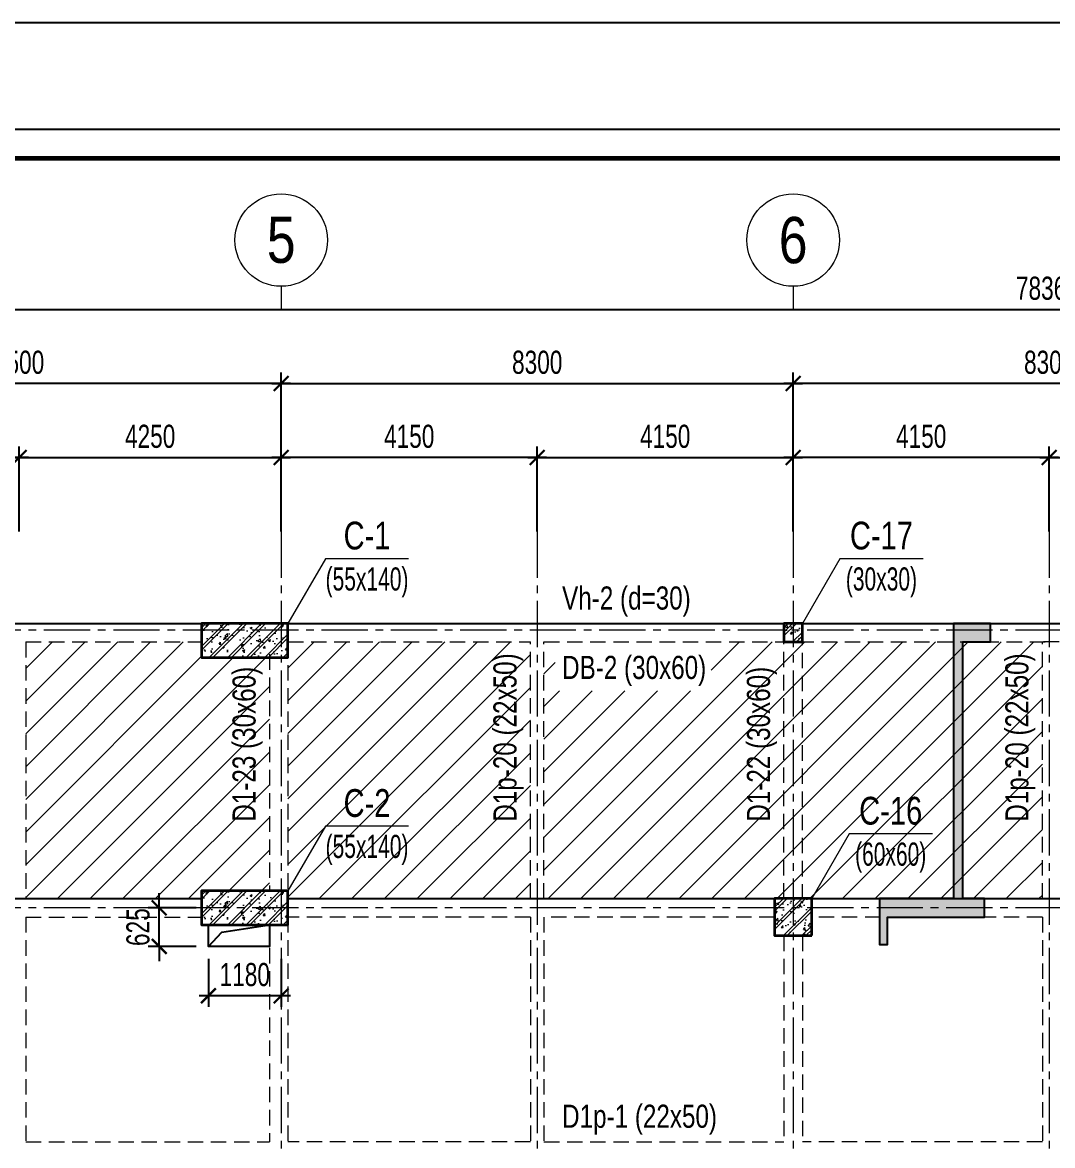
# Model space of a CAD drawing. Header units: millimetres. Extents: x 0 to 132533, y 0 to 93608.
# Drawn here: x 40992 to 57692, y 75404 to 93608 of the extents above; entities that cross this region are included whole.
import ezdxf
from ezdxf.enums import TextEntityAlignment as Align

# ---------------------------------------------------------------- set-up
doc = ezdxf.new("R2010")
doc.units = ezdxf.units.MM
doc.header["$LTSCALE"] = 1000
doc.header["$MEASUREMENT"] = 0
doc.linetypes.add('CENTER2', pattern=[1.125, 0.75, -0.125, 0.125, -0.125])
doc.linetypes.add('HIDDEN', pattern=[0.375, 0.25, -0.125])
doc.layers.add('CDC-KHUNGTEN', color=7, linetype='Continuous')
doc.layers.add('TECH_HOLE', color=3, linetype='Continuous')
for name, color, linetype, lineweight in [('CDC.01.AXIS', 160, 'CENTER2', 13), ('CDC.02.DIM', 1, 'Continuous', 18), ('CDC.03.BORDER', 3, 'Continuous', 25), ('CDC.07.TEXTCOL', 3, 'Continuous', 18), ('CDC.08.TEXTBEAM', 2, 'Continuous', 18), ('CDC.09.COLUMN', 4, 'Continuous', 35), ('CDC.10.HATCH', 163, 'Continuous', 9), ('CDC.13.BEAM', 8, 'HIDDEN', 18), ('TEXTCOL_SHAPE', 6, 'Continuous', 20)]:
    doc.layers.add(name, color=color, linetype=linetype, lineweight=lineweight)
doc.styles.add('KCS_BIGTEXT', font='arial.ttf', dxfattribs={"width": 0.75})
doc.styles.add('KCS_SMTEXT', font='arial.ttf', dxfattribs={"width": 0.7})
doc.dimstyles.new('KCS_DIM150', dxfattribs={"dimscale": 150, "dimtxt": 2.5, "dimasz": 1.6, "dimexe": 1.2, "dimexo": 0, "dimgap": 1, "dimtad": 1, "dimdec": 0, "dimzin": 0, "dimdsep": 46, "dimtxsty": 'KCS_SMTEXT', "dimblk": 'ARCHTICK', "dimcen": 0, "dimdle": 1, "dimclrd": 1, "dimclre": 1, "dimclrt": 2, "dimadec": 0, "dimazin": 0, "dimtfac": 1, "dimtdec": 0, "dimtix": 1, "dimtmove": 2, "dimatfit": 3, "dimfxl": 1, "dimtolj": 1, "dimtzin": 0, "dimarcsym": 0})

# ---------------------------------------------------------------- blocks, each defined once
blk = doc.blocks.new('_ArchTick')
at = {"color": 0, "linetype": 'ByBlock', "const_width": 0.15}
blk.add_lwpolyline([(-0.5, -0.5), (0.5, 0.5)], dxfattribs=at)
blk = doc.blocks.new('*D7')
at = {"layer": 'CDC.02.DIM', "color": 1, "lineweight": -2, "transparency": 16777216}
for p, q in [((40937, 85357), (40937, 86737)), ((45187, 85357), (45187, 86737)), ((40787, 86557), (45337, 86557))]:
    blk.add_line(p, q, dxfattribs=at)
at = {"layer": 'Defpoints', "color": 0, "transparency": 16777216}
for p in [(45187, 86557), (40937, 85357), (45187, 85357)]:
    blk.add_point(p, dxfattribs=at)
at = {"layer": 'CDC.02.DIM', "color": 1, "lineweight": -2, "transparency": 16777216, "xscale": 240, "yscale": 240, "zscale": 240, "rotation": 180}
blk.add_blockref('_ArchTick', (40937, 86557), dxfattribs=at)
at = {"layer": 'CDC.02.DIM', "color": 1, "lineweight": -2, "transparency": 16777216, "xscale": 240, "yscale": 240, "zscale": 240}
blk.add_blockref('_ArchTick', (45187, 86557), dxfattribs=at)
at = {"layer": 'CDC.02.DIM', "color": 2, "transparency": 16777216, "insert": (43062, 86898), "char_height": 375, "attachment_point": 5, "style": 'KCS_SMTEXT'}
blk.add_mtext('\\A1;4250', dxfattribs=at)
blk = doc.blocks.new('*D8')
at = {"layer": 'CDC.02.DIM', "color": 1, "lineweight": -2, "transparency": 16777216}
for p, q in [((36687, 85357), (36687, 86737)), ((40937, 85357), (40937, 86737)), ((41087, 86557), (36537, 86557))]:
    blk.add_line(p, q, dxfattribs=at)
at = {"layer": 'Defpoints', "color": 0, "transparency": 16777216}
for p in [(36687, 86557), (36687, 85357), (40937, 85357)]:
    blk.add_point(p, dxfattribs=at)
at = {"layer": 'CDC.02.DIM', "color": 1, "lineweight": -2, "transparency": 16777216, "xscale": 240, "yscale": 240, "zscale": 240, "rotation": 180}
blk.add_blockref('_ArchTick', (36687, 86557), dxfattribs=at)
at = {"layer": 'CDC.02.DIM', "color": 1, "lineweight": -2, "transparency": 16777216, "xscale": 240, "yscale": 240, "zscale": 240}
blk.add_blockref('_ArchTick', (40937, 86557), dxfattribs=at)
at = {"layer": 'CDC.02.DIM', "color": 2, "transparency": 16777216, "insert": (38812, 86898), "char_height": 375, "attachment_point": 5, "style": 'KCS_SMTEXT'}
blk.add_mtext('\\A1;4250', dxfattribs=at)
blk = doc.blocks.new('*D11')
at = {"layer": 'CDC.02.DIM', "color": 1, "lineweight": -2, "transparency": 16777216}
for p, q in [((36687, 85357), (36687, 87937)), ((45187, 85357), (45187, 87937)), ((45337, 87757), (36537, 87757))]:
    blk.add_line(p, q, dxfattribs=at)
at = {"layer": 'Defpoints', "color": 0, "transparency": 16777216}
for p in [(36687, 87757), (36687, 85357), (45187, 85357)]:
    blk.add_point(p, dxfattribs=at)
at = {"layer": 'CDC.02.DIM', "color": 1, "lineweight": -2, "transparency": 16777216, "xscale": 240, "yscale": 240, "zscale": 240, "rotation": 180}
blk.add_blockref('_ArchTick', (36687, 87757), dxfattribs=at)
at = {"layer": 'CDC.02.DIM', "color": 1, "lineweight": -2, "transparency": 16777216, "xscale": 240, "yscale": 240, "zscale": 240}
blk.add_blockref('_ArchTick', (45187, 87757), dxfattribs=at)
at = {"layer": 'CDC.02.DIM', "color": 2, "transparency": 16777216, "insert": (40937, 88098), "char_height": 375, "attachment_point": 5, "style": 'KCS_SMTEXT'}
blk.add_mtext('\\A1;8500', dxfattribs=at)
blk = doc.blocks.new('*D15')
at = {"layer": 'CDC.02.DIM', "color": 1, "lineweight": -2, "transparency": 16777216}
for p, q in [((57637, 85357), (57637, 86737)), ((61787, 85357), (61787, 86737)), ((57487, 86557), (61937, 86557))]:
    blk.add_line(p, q, dxfattribs=at)
at = {"layer": 'Defpoints', "color": 0, "transparency": 16777216}
for p in [(61787, 86557), (57637, 85357), (61787, 85357)]:
    blk.add_point(p, dxfattribs=at)
at = {"layer": 'CDC.02.DIM', "color": 1, "lineweight": -2, "transparency": 16777216, "xscale": 240, "yscale": 240, "zscale": 240, "rotation": 180}
blk.add_blockref('_ArchTick', (57637, 86557), dxfattribs=at)
at = {"layer": 'CDC.02.DIM', "color": 1, "lineweight": -2, "transparency": 16777216, "xscale": 240, "yscale": 240, "zscale": 240}
blk.add_blockref('_ArchTick', (61787, 86557), dxfattribs=at)
at = {"layer": 'CDC.02.DIM', "color": 2, "transparency": 16777216, "insert": (59712, 86898), "char_height": 375, "attachment_point": 5, "style": 'KCS_SMTEXT'}
blk.add_mtext('\\A1;4150', dxfattribs=at)
blk = doc.blocks.new('*D16')
at = {"layer": 'CDC.02.DIM', "color": 1, "lineweight": -2, "transparency": 16777216}
for p, q in [((53487, 85357), (53487, 86737)), ((57637, 85357), (57637, 86737)), ((57787, 86557), (53337, 86557))]:
    blk.add_line(p, q, dxfattribs=at)
at = {"layer": 'Defpoints', "color": 0, "transparency": 16777216}
for p in [(53487, 86557), (53487, 85357), (57637, 85357)]:
    blk.add_point(p, dxfattribs=at)
at = {"layer": 'CDC.02.DIM', "color": 1, "lineweight": -2, "transparency": 16777216, "xscale": 240, "yscale": 240, "zscale": 240, "rotation": 180}
blk.add_blockref('_ArchTick', (53487, 86557), dxfattribs=at)
at = {"layer": 'CDC.02.DIM', "color": 1, "lineweight": -2, "transparency": 16777216, "xscale": 240, "yscale": 240, "zscale": 240}
blk.add_blockref('_ArchTick', (57637, 86557), dxfattribs=at)
at = {"layer": 'CDC.02.DIM', "color": 2, "transparency": 16777216, "insert": (55562, 86898), "char_height": 375, "attachment_point": 5, "style": 'KCS_SMTEXT'}
blk.add_mtext('\\A1;4150', dxfattribs=at)
blk = doc.blocks.new('*D17')
at = {"layer": 'CDC.02.DIM', "color": 1, "lineweight": -2, "transparency": 16777216}
for p, q in [((53487, 85357), (53487, 87937)), ((61787, 85357), (61787, 87937)), ((61937, 87757), (53337, 87757))]:
    blk.add_line(p, q, dxfattribs=at)
at = {"layer": 'Defpoints', "color": 0, "transparency": 16777216}
for p in [(53487, 87757), (53487, 85357), (61787, 85357)]:
    blk.add_point(p, dxfattribs=at)
at = {"layer": 'CDC.02.DIM', "color": 1, "lineweight": -2, "transparency": 16777216, "xscale": 240, "yscale": 240, "zscale": 240, "rotation": 180}
blk.add_blockref('_ArchTick', (53487, 87757), dxfattribs=at)
at = {"layer": 'CDC.02.DIM', "color": 1, "lineweight": -2, "transparency": 16777216, "xscale": 240, "yscale": 240, "zscale": 240}
blk.add_blockref('_ArchTick', (61787, 87757), dxfattribs=at)
at = {"layer": 'CDC.02.DIM', "color": 2, "transparency": 16777216, "insert": (57637, 88098), "char_height": 375, "attachment_point": 5, "style": 'KCS_SMTEXT'}
blk.add_mtext('\\A1;8300', dxfattribs=at)
blk = doc.blocks.new('*D18')
at = {"layer": 'CDC.02.DIM', "color": 1, "lineweight": -2, "transparency": 16777216}
for p, q in [((45187, 85357), (45187, 86737)), ((49337, 85357), (49337, 86737)), ((49487, 86557), (45037, 86557))]:
    blk.add_line(p, q, dxfattribs=at)
at = {"layer": 'Defpoints', "color": 0, "transparency": 16777216}
for p in [(45187, 86557), (45187, 85357), (49337, 85357)]:
    blk.add_point(p, dxfattribs=at)
at = {"layer": 'CDC.02.DIM', "color": 1, "lineweight": -2, "transparency": 16777216, "xscale": 240, "yscale": 240, "zscale": 240, "rotation": 180}
blk.add_blockref('_ArchTick', (45187, 86557), dxfattribs=at)
at = {"layer": 'CDC.02.DIM', "color": 1, "lineweight": -2, "transparency": 16777216, "xscale": 240, "yscale": 240, "zscale": 240}
blk.add_blockref('_ArchTick', (49337, 86557), dxfattribs=at)
at = {"layer": 'CDC.02.DIM', "color": 2, "transparency": 16777216, "insert": (47262, 86898), "char_height": 375, "attachment_point": 5, "style": 'KCS_SMTEXT'}
blk.add_mtext('\\A1;4150', dxfattribs=at)
blk = doc.blocks.new('*D19')
at = {"layer": 'CDC.02.DIM', "color": 1, "lineweight": -2, "transparency": 16777216}
for p, q in [((49337, 85357), (49337, 86737)), ((53487, 85357), (53487, 86737)), ((49187, 86557), (53637, 86557))]:
    blk.add_line(p, q, dxfattribs=at)
at = {"layer": 'Defpoints', "color": 0, "transparency": 16777216}
for p in [(53487, 86557), (49337, 85357), (53487, 85357)]:
    blk.add_point(p, dxfattribs=at)
at = {"layer": 'CDC.02.DIM', "color": 1, "lineweight": -2, "transparency": 16777216, "xscale": 240, "yscale": 240, "zscale": 240, "rotation": 180}
blk.add_blockref('_ArchTick', (49337, 86557), dxfattribs=at)
at = {"layer": 'CDC.02.DIM', "color": 1, "lineweight": -2, "transparency": 16777216, "xscale": 240, "yscale": 240, "zscale": 240}
blk.add_blockref('_ArchTick', (53487, 86557), dxfattribs=at)
at = {"layer": 'CDC.02.DIM', "color": 2, "transparency": 16777216, "insert": (51412, 86898), "char_height": 375, "attachment_point": 5, "style": 'KCS_SMTEXT'}
blk.add_mtext('\\A1;4150', dxfattribs=at)
blk = doc.blocks.new('*D20')
at = {"layer": 'CDC.02.DIM', "color": 1, "lineweight": -2, "transparency": 16777216}
for p, q in [((45187, 85357), (45187, 87937)), ((53487, 85357), (53487, 87937)), ((45037, 87757), (53637, 87757))]:
    blk.add_line(p, q, dxfattribs=at)
at = {"layer": 'Defpoints', "color": 0, "transparency": 16777216}
for p in [(53487, 87757), (45187, 85357), (53487, 85357)]:
    blk.add_point(p, dxfattribs=at)
at = {"layer": 'CDC.02.DIM', "color": 1, "lineweight": -2, "transparency": 16777216, "xscale": 240, "yscale": 240, "zscale": 240, "rotation": 180}
blk.add_blockref('_ArchTick', (45187, 87757), dxfattribs=at)
at = {"layer": 'CDC.02.DIM', "color": 1, "lineweight": -2, "transparency": 16777216, "xscale": 240, "yscale": 240, "zscale": 240}
blk.add_blockref('_ArchTick', (53487, 87757), dxfattribs=at)
at = {"layer": 'CDC.02.DIM', "color": 2, "transparency": 16777216, "insert": (49337, 88098), "char_height": 375, "attachment_point": 5, "style": 'KCS_SMTEXT'}
blk.add_mtext('\\A1;8300', dxfattribs=at)
blk = doc.blocks.new('*D374')
at = {"layer": 'CDC.02.DIM', "color": 1, "lineweight": -2, "transparency": 16777216}
for p, q in [((43208, 79257), (43208, 79497)), ((43808, 79257), (43028, 79257)), ((43208, 78632), (43208, 79257)), ((43808, 78632), (43028, 78632)), ((43208, 78632), (43208, 78392))]:
    blk.add_line(p, q, dxfattribs=at)
at = {"layer": 'Defpoints', "color": 0, "transparency": 16777216}
for p in [(43208, 79257), (43808, 79257), (43808, 78632)]:
    blk.add_point(p, dxfattribs=at)
at = {"layer": 'CDC.02.DIM', "color": 1, "lineweight": -2, "transparency": 16777216, "xscale": 240, "yscale": 240, "zscale": 240}
for p, rotation in [((43208, 79257), 270), ((43208, 78632), 90)]:
    blk.add_blockref('_ArchTick', p, dxfattribs=dict(at, rotation=rotation))
at = {"layer": 'CDC.02.DIM', "color": 2, "transparency": 16777216, "insert": (42866, 78944), "char_height": 375, "attachment_point": 5, "rotation": 90, "style": 'KCS_SMTEXT'}
blk.add_mtext('\\A1;625', dxfattribs=at)
blk = doc.blocks.new('*D375')
at = {"layer": 'CDC.02.DIM', "color": 1, "lineweight": -2, "transparency": 16777216}
for p, q in [((44006, 78432), (44006, 77652)), ((45186, 78432), (45186, 77652)), ((45336, 77832), (43856, 77832))]:
    blk.add_line(p, q, dxfattribs=at)
at = {"layer": 'Defpoints', "color": 0, "transparency": 16777216}
for p in [(44006, 78432), (45186, 78432), (44006, 77832)]:
    blk.add_point(p, dxfattribs=at)
at = {"layer": 'CDC.02.DIM', "color": 1, "lineweight": -2, "transparency": 16777216, "xscale": 240, "yscale": 240, "zscale": 240, "rotation": 180}
blk.add_blockref('_ArchTick', (44006, 77832), dxfattribs=at)
at = {"layer": 'CDC.02.DIM', "color": 1, "lineweight": -2, "transparency": 16777216, "xscale": 240, "yscale": 240, "zscale": 240}
blk.add_blockref('_ArchTick', (45186, 77832), dxfattribs=at)
at = {"layer": 'CDC.02.DIM', "color": 2, "transparency": 16777216, "insert": (44596, 78173), "char_height": 375, "attachment_point": 5, "style": 'KCS_SMTEXT'}
blk.add_mtext('\\A1;1180', dxfattribs=at)
blk = doc.blocks.new('*D37')
at = {"layer": 'CDC.02.DIM', "color": 1, "lineweight": -2, "transparency": 16777216}
for p, q in [((14307, 85357), (14307, 89137)), ((92667, 85357), (92667, 89137)), ((14157, 88957), (92817, 88957))]:
    blk.add_line(p, q, dxfattribs=at)
at = {"layer": 'Defpoints', "color": 0, "transparency": 16777216}
for p in [(92667, 88957), (14307, 85357), (92667, 85357)]:
    blk.add_point(p, dxfattribs=at)
at = {"layer": 'CDC.02.DIM', "color": 1, "lineweight": -2, "transparency": 16777216, "xscale": 240, "yscale": 240, "zscale": 240, "rotation": 180}
blk.add_blockref('_ArchTick', (14307, 88957), dxfattribs=at)
at = {"layer": 'CDC.02.DIM', "color": 1, "lineweight": -2, "transparency": 16777216, "xscale": 240, "yscale": 240, "zscale": 240}
blk.add_blockref('_ArchTick', (92667, 88957), dxfattribs=at)
at = {"layer": 'CDC.02.DIM', "color": 2, "transparency": 16777216, "insert": (57608, 89298), "char_height": 375, "attachment_point": 5, "style": 'KCS_SMTEXT'}
blk.add_mtext('\\A1;78360', dxfattribs=at)
blk = doc.blocks.new('Khung tên chuẩn')
at = {"layer": 'CDC-KHUNGTEN', "color": 8}
blk.add_lwpolyline([(75096, 1100), (83000, 1100), (83000, 58300), (3000, 58300), (3000, 1100), (75096, 1100)], dxfattribs=at)
at = {"layer": 'CDC-KHUNGTEN', "color": 255, "lineweight": 60}
blk.add_lwpolyline([(74900, 1400), (74900, 58000), (3300, 58000), (3300, 1400), (74900, 1400)], close=True, dxfattribs=at)
at = {"layer": 'Defpoints', "color": 1, "ltscale": 0.2}
blk.add_lwpolyline([(0, 0), (0, 59400), (84100, 59400), (84100, 0), (0, 0)], close=True, dxfattribs=at)

msp = doc.modelspace()

# ---------------------------------------------------------------- hatches: boundary and pattern name
at = {"layer": 'CDC.10.HATCH'}
h = msp.add_hatch(dxfattribs=at)
h.set_pattern_fill('BT-01', color=256, scale=50, pattern_type=2)
h.set_pattern_definition([(50, (428814.13, -429302.55), (358.63009, -31.37607), [37.5, -412.5]), (355, (428814.13, -429302.55), (-69.37567, 376.09607), [30, -330]), (100.4514, (428844.02, -429305.17), (289.2547, 344.71977), [31.8701, -350.57106]), (46.1842, (428814.13, -429202.55), (533.62052, -82.7595), [56.25, -618.75]), (96.6356, (428858.6, -429209.45), (467.33135, 487.05894), [47.80514, -525.8565]), (351.1842, (428814.13, -429202.55), (467.33097, 487.0593), [45, -495]), (21, (428864.13, -429227.55), (298.45353, -201.30945), [37.5, -412.5]), (326, (428864.13, -429227.55), (121.65767, 362.57502), [30, -330]), (71.4514, (428889, -429244.33), (420.11131, 161.26525), [31.8701, -350.57106]), (37.5, (428814.13, -429302.55), (6.079928, 166.446927), [0, -326, 0, -335, 0, -331.25]), (7.5, (428814.13, -429302.55), (131.53477, 197.205856), [0, -191, 0, -318.5, 0, -126.25]), (327.5, (428702.63, -429302.55), (266.911218, -11.277436), [0, -125, 0, -390, 0, -517.5]), (317.5, (428652.63, -429302.55), (291.593085, 50.05249), [0, -162.5, 0, -259, 0, -367.5]), (45, (428814.13, -429302.55), (-150.26019, 150.26019), []), (45, (428814.13, -429241.3), (-150.26019, 150.26019), [])])
h.paths.add_polyline_path([(43896.5, 83316.5), (45296.5, 83316.5), (45296.5, 83866.5), (43896.5, 83866.5)])
h = msp.add_hatch(dxfattribs=at)
h.set_pattern_fill('BT-01', color=256, scale=50, pattern_type=2)
h.set_pattern_definition([(50, (428964.13, -406507.55), (358.63009, -31.37607), [37.5, -412.5]), (355, (428964.13, -406507.55), (-69.37567, 376.09607), [30, -330]), (100.4514, (428994.02, -406510.17), (289.2547, 344.71977), [31.8701, -350.57106]), (46.1842, (428964.13, -406407.55), (533.62052, -82.7595), [56.25, -618.75]), (96.6356, (429008.6, -406414.45), (467.33135, 487.05894), [47.80514, -525.8565]), (351.1842, (428964.13, -406407.55), (467.33097, 487.0593), [45, -495]), (21, (429014.13, -406432.55), (298.45353, -201.30945), [37.5, -412.5]), (326, (429014.13, -406432.55), (121.65767, 362.57502), [30, -330]), (71.4514, (429039, -406449.33), (420.11131, 161.26525), [31.8701, -350.57106]), (37.5, (428964.13, -406507.55), (6.079928, 166.446927), [0, -326, 0, -335, 0, -331.25]), (7.5, (428964.13, -406507.55), (131.53477, 197.205856), [0, -191, 0, -318.5, 0, -126.25]), (327.5, (428852.63, -406507.55), (266.911218, -11.277436), [0, -125, 0, -390, 0, -517.5]), (317.5, (428802.63, -406507.55), (291.593085, 50.05249), [0, -162.5, 0, -259, 0, -367.5]), (45, (428964.13, -406507.55), (-150.26019, 150.26019), []), (45, (428964.13, -406446.3), (-150.26019, 150.26019), [])])
h.paths.add_polyline_path([(53636.5, 83866.5), (53336.5, 83866.5), (53336.5, 83566.5), (53636.5, 83566.5)])
h = msp.add_hatch(color=256, dxfattribs=at)
h.dxf.hatch_style = 1
h.paths.add_polyline_path([(56687.6, 83866.5), (56087.6, 83866.5), (56087.6, 79406.5), (54887.6, 79406.5), (54887.6, 78661), (55017.6, 78661), (55017.6, 79106.5), (56587.6, 79106.5), (56587.6, 79406.5), (56237.6, 79406.5), (56237.6, 83566.5), (56687.6, 83566.5)])
h = msp.add_hatch(dxfattribs=at)
h.set_pattern_fill('ANSI31', color=256, scale=3000)
h.set_pattern_definition([(45, (428814.13, -431187.62), (-265.16504, 265.16504), [])])
h.paths.add_polyline_path([(40826.5, 83566.5), (37976.5, 83566.5), (37976.5, 83316.5), (36876.5, 83316.5), (36876.5, 80246.5), (37126.5, 80246.5), (37126.5, 79406.5), (40826.5, 79406.5)])
h.paths.add_polyline_path([(44996.5, 83316.5), (43896.5, 83316.5), (43896.5, 83566.5), (41046.5, 83566.5), (41046.5, 79406.5), (43896.5, 79406.5), (43896.5, 79531.5), (44996.5, 79531.5)])
h.paths.add_polyline_path([(49226.5, 83566.5), (45296.5, 83566.5), (45296.5, 83316.5), (45296.5, 79406.5), (49226.5, 79406.5)])
h.paths.add_polyline_path([(57526.5, 83566.5), (53336.5, 83566.5), (53336.5, 79406.5), (57526.5, 79406.5)])
h.paths.add_polyline_path([(37434.2, 79398.4), (40410.1, 79398.4), (40410.1, 80135.9), (37434.2, 80135.9)], flags=9)
h.paths.add_polyline_path([(40834.7, 80530), (40834.7, 83505.8), (40097.2, 83505.8), (40097.2, 80530)], flags=9)
h.paths.add_polyline_path([(37612.9, 80552.8), (39202.6, 80552.8), (39202.6, 81290.3), (37612.9, 81290.3)], flags=24)
h.paths.add_polyline_path([(37911.5, 81322.3), (38904, 81322.3), (38904, 82020.8), (37911.5, 82020.8)], flags=24)
h.paths.add_polyline_path([(45004.7, 80530), (45004.7, 83287.3), (44267.2, 83287.3), (44267.2, 80530)], flags=9)
h.paths.add_polyline_path([(49234.7, 80530), (49234.7, 83505.8), (48497.2, 83505.8), (48497.2, 80530)], flags=9)
h.paths.add_polyline_path([(45782.9, 79837.8), (47372.6, 79837.8), (47372.6, 80575.3), (45782.9, 80575.3)], flags=24)
h.paths.add_polyline_path([(46081.5, 80607.5), (47073.9, 80607.5), (47073.9, 81305.6), (46081.5, 81305.6)], flags=24)
h.paths.add_polyline_path([(53344.7, 80530), (53344.7, 83287.3), (52607.2, 83287.3), (52607.2, 80530)], flags=9)
h.paths.add_polyline_path([(57534.7, 80530), (57534.7, 83505.8), (56797.2, 83505.8), (56797.2, 80530)], flags=9)
h.paths.add_polyline_path([(54367.5, 79712.8), (55767.9, 79712.8), (55767.9, 80450.3), (54367.5, 80450.3)], flags=24)
h.paths.add_polyline_path([(54440.4, 80482.5), (55695, 80482.5), (55695, 81180.6), (54440.4, 81180.6)], flags=24)
h.paths.add_polyline_path([(52157.6, 83566.5), (52157.6, 82772.8), (49629.8, 82772.8), (49629.8, 83566.5), (49446.5, 83566.5), (49446.5, 79406.5), (53336.5, 79406.5), (53336.5, 83566.5)])
h = msp.add_hatch(dxfattribs=at)
h.set_pattern_fill('BT-01', color=256, scale=50, pattern_type=2)
h.set_pattern_definition([(50, (428814.13, -433637.55), (358.63009, -31.37607), [37.5, -412.5]), (355, (428814.13, -433637.55), (-69.37567, 376.09607), [30, -330]), (100.4514, (428844.02, -433640.17), (289.2547, 344.71977), [31.8701, -350.57106]), (46.1842, (428814.13, -433537.55), (533.62052, -82.7595), [56.25, -618.75]), (96.6356, (428858.6, -433544.45), (467.33135, 487.05894), [47.80514, -525.8565]), (351.1842, (428814.13, -433537.55), (467.33097, 487.0593), [45, -495]), (21, (428864.13, -433562.55), (298.45353, -201.30945), [37.5, -412.5]), (326, (428864.13, -433562.55), (121.65767, 362.57502), [30, -330]), (71.4514, (428889, -433579.33), (420.11131, 161.26525), [31.8701, -350.57106]), (37.5, (428814.13, -433637.55), (6.079928, 166.446927), [0, -326, 0, -335, 0, -331.25]), (7.5, (428814.13, -433637.55), (131.53477, 197.205856), [0, -191, 0, -318.5, 0, -126.25]), (327.5, (428702.63, -433637.55), (266.911218, -11.277436), [0, -125, 0, -390, 0, -517.5]), (317.5, (428652.63, -433637.55), (291.593085, 50.05249), [0, -162.5, 0, -259, 0, -367.5]), (45, (428814.13, -433637.55), (-150.26019, 150.26019), []), (45, (428814.13, -433576.3), (-150.26019, 150.26019), [])])
h.paths.add_polyline_path([(43896.5, 78981.5), (45296.5, 78981.5), (45296.5, 79531.5), (43896.5, 79531.5)])
h = msp.add_hatch(dxfattribs=at)
h.set_pattern_fill('BT-01', color=256, scale=50, pattern_type=2)
h.set_pattern_definition([(50, (428814.13, -411267.55), (358.63009, -31.37607), [37.5, -412.5]), (355, (428814.13, -411267.55), (-69.37567, 376.09607), [30, -330]), (100.4514, (428844.02, -411270.17), (289.2547, 344.71977), [31.8701, -350.57106]), (46.1842, (428814.13, -411167.55), (533.62052, -82.7595), [56.25, -618.75]), (96.6356, (428858.6, -411174.45), (467.33135, 487.05894), [47.80514, -525.8565]), (351.1842, (428814.13, -411167.55), (467.33097, 487.0593), [45, -495]), (21, (428864.13, -411192.55), (298.45353, -201.30945), [37.5, -412.5]), (326, (428864.13, -411192.55), (121.65767, 362.57502), [30, -330]), (71.4514, (428889, -411209.33), (420.11131, 161.26525), [31.8701, -350.57106]), (37.5, (428814.13, -411267.55), (6.079928, 166.446927), [0, -326, 0, -335, 0, -331.25]), (7.5, (428814.13, -411267.55), (131.53477, 197.205856), [0, -191, 0, -318.5, 0, -126.25]), (327.5, (428702.63, -411267.55), (266.911218, -11.277436), [0, -125, 0, -390, 0, -517.5]), (317.5, (428652.63, -411267.55), (291.593085, 50.05249), [0, -162.5, 0, -259, 0, -367.5]), (45, (428814.13, -411267.55), (-150.26019, 150.26019), []), (45, (428814.13, -411206.3), (-150.26019, 150.26019), [])])
h.paths.add_polyline_path([(53186.5, 79406.5), (53186.5, 78806.5), (53786.5, 78806.5), (53786.5, 79406.5)])

# ---------------------------------------------------------------- linework, layer by layer
at = {"layer": 'CDC.01.AXIS'}
for p, q in [((45186.5, 85356.5), (45186.5, 10116.5)), ((49336.5, 85356.5), (49336.5, 10116.5)), ((53486.5, 85356.5), (53486.5, 10116.5)), ((57636.5, 85356.5), (57636.5, 10116.5)), ((93840.4, 83756.5), (13229.2, 83756.5)), ((93840.4, 79256.5), (13229.2, 79256.5))]:
    msp.add_line(p, q, dxfattribs=at)
at = {"layer": 'CDC.02.DIM'}
for p, q in [((45186.5, 89331.5), (45186.5, 88956.5)), ((53486.5, 89331.5), (53486.5, 88956.5))]:
    msp.add_line(p, q, dxfattribs=at)
for centre in [(45186.5, 90081.5), (53486.5, 90081.5)]:
    msp.add_circle(centre, 750, dxfattribs=at)
at = {"layer": 'CDC.03.BORDER'}
for p, q in [((14196.5, 83866.5), (45296.5, 83866.5)), ((14196.5, 83866.5), (92776.5, 83866.5)), ((45296.5, 83866.5), (61676.5, 83866.5)), ((37126.5, 79406.5), (43896.5, 79406.5)), ((45296.5, 79406.5), (61676.5, 79406.5))]:
    msp.add_line(p, q, dxfattribs=at)
msp.add_lwpolyline([(56687.6, 83866.5), (56087.6, 83866.5), (56087.6, 79406.5), (54887.6, 79406.5), (54887.6, 78661), (55017.6, 78661), (55017.6, 79106.5), (56587.6, 79106.5), (56587.6, 79406.5), (56237.6, 79406.5), (56237.6, 83566.5), (56687.6, 83566.5), (56687.6, 83866.5)], dxfattribs=at)
at = {"layer": 'CDC.07.TEXTCOL', "color": 8}
for p, q in [((45902.7, 84916.5), (45296.5, 83866.5)), ((47252.7, 84916.5), (45902.7, 84916.5)), ((54242.7, 84916.5), (53636.5, 83866.5)), ((55592.7, 84916.5), (54242.7, 84916.5)), ((45902.7, 80581.5), (45296.5, 79531.5)), ((47252.7, 80581.5), (45902.7, 80581.5)), ((54392.7, 80456.5), (53786.5, 79406.5)), ((55742.7, 80456.5), (54392.7, 80456.5))]:
    msp.add_line(p, q, dxfattribs=at)
at = {"layer": 'CDC.09.COLUMN'}
for points in [[(45296.5, 83866.5), (43896.5, 83866.5), (43896.5, 83316.5), (45296.5, 83316.5)], [(53636.5, 83566.5), (53636.5, 83866.5), (53336.5, 83866.5), (53336.5, 83566.5)], [(45296.5, 79531.5), (43896.5, 79531.5), (43896.5, 78981.5), (45296.5, 78981.5)], [(53786.5, 78806.5), (53786.5, 79406.5), (53186.5, 79406.5), (53186.5, 78806.5)]]:
    msp.add_lwpolyline(points, close=True, dxfattribs=at)
at = {"layer": 'CDC.13.BEAM'}
for p, q in [((41046.5, 83566.5), (43896.5, 83566.5)), ((41046.5, 83566.5), (41046.5, 79406.5)), ((45296.5, 83566.5), (45296.5, 79406.5)), ((45296.5, 83566.5), (49226.5, 83566.5)), ((49226.5, 79406.5), (49226.5, 83566.5)), ((49446.5, 83566.5), (57576.5, 83566.5)), ((49446.5, 79406.5), (49446.5, 83566.5)), ((53336.5, 79406.5), (53336.5, 83566.5)), ((57796.5, 83566.5), (57526.5, 83566.5)), ((57526.5, 79406.5), (57526.5, 83566.5)), ((53636.1, 79391.6), (53636.1, 83551.6)), ((44996.5, 83366.5), (44996.5, 79531.5)), ((41046.5, 79106.5), (43896.5, 79106.5)), ((41046.5, 79106.5), (41046.5, 75466.5)), ((45296.5, 79106.5), (45296.5, 75466.5)), ((49226.5, 79106.5), (45296.5, 79106.5)), ((49226.5, 79106.5), (49226.5, 75466.5)), ((53186.5, 79106.5), (49446.5, 79106.5)), ((49446.5, 79106.5), (49446.5, 75466.5)), ((57526.5, 79106.5), (53786.5, 79106.5)), ((57526.5, 79106.5), (57526.5, 75466.5)), ((44996.5, 78981.5), (44996.5, 75466.5)), ((53336.5, 78806.5), (53336.5, 75466.5)), ((53636.1, 78806.5), (53636.1, 75451.6)), ((41046.5, 75466.5), (44996.5, 75466.5)), ((41046.5, 75466.5), (44996.5, 75466.5)), ((49226.5, 75466.5), (45296.5, 75466.5)), ((49446.5, 75466.5), (53336.5, 75466.5)), ((57526.5, 75466.5), (53636.5, 75466.5))]:
    msp.add_line(p, q, dxfattribs=at)
at = {"layer": 'TECH_HOLE', "color": 1}
msp.add_lwpolyline([(44006.3, 78631.5), (44225.3, 78863.9), (44996.4, 78981.5)], dxfattribs=at)
at = {"layer": 'TECH_HOLE'}
msp.add_lwpolyline([(44006.4, 78981.5), (44996.4, 78981.5), (44996.4, 78631.5), (44006.4, 78631.5)], close=True, dxfattribs=at)

# ---------------------------------------------------------------- block references
at = {"xscale": 1.575899999996182, "yscale": 1.575899999996182, "zscale": 1.575899999996182}
msp.add_blockref('Khung tên chuẩn', (0, 0), dxfattribs=at)

# ---------------------------------------------------------------- texts
at = {"layer": 'CDC.02.DIM', "color": 4, "style": 'KCS_BIGTEXT', "width": 0.8}
for s, p in [('5', (45186.5, 90081.5)), ('6', (53486.5, 90081.5))]:
    msp.add_text(s, height=750, dxfattribs=at).set_placement(p, align=Align.MIDDLE)
at = {"layer": 'CDC.07.TEXTCOL', "style": 'KCS_SMTEXT', "width": 0.75}
for s, p in [('C-1', (46577.7, 85291.5)), ('C-17', (54917.7, 85291.5)), ('C-2', (46577.7, 80956.5)), ('C-16', (55067.7, 80831.5))]:
    msp.add_text(s, height=450, dxfattribs=at).set_placement(p, align=Align.MIDDLE)
msp.add_text('Vh-2 (d=30)', height=375, dxfattribs=at).set_placement((49740.4, 84466.5), align=Align.TOP_LEFT)
at = {"layer": 'CDC.08.TEXTBEAM', "style": 'KCS_SMTEXT', "width": 0.75}
for s, p in [('D1p-20 (22x50)', (48626.5, 80652.9)), ('D1p-20 (22x50)', (56926.5, 80652.9)), ('D1-23 (30x60)', (44396.5, 80652.9)), ('D1-22 (30x60)', (52736.5, 80652.9))]:
    msp.add_text(s, height=375, rotation=90, dxfattribs=at).set_placement(p, align=Align.TOP_LEFT)
for s, p in [('DB-2 (30x60)', (49740.4, 83341.5)), ('D1p-1 (22x50)', (49740.4, 76066.5))]:
    msp.add_text(s, height=375, dxfattribs=at).set_placement(p, align=Align.TOP_LEFT)
at = {"layer": 'TEXTCOL_SHAPE', "style": 'KCS_SMTEXT', "width": 0.65}
for s, p in [('(55x140)', (46577.7, 84541.5)), ('(30x30)', (54917.7, 84541.5)), ('(55x140)', (46577.7, 80206.5)), ('(60x60)', (55067.7, 80081.5))]:
    msp.add_text(s, height=375, dxfattribs=at).set_placement(p, align=Align.MIDDLE)

# ---------------------------------------------------------------- dimensions: what is measured, and where the dimension line sits
at = {"layer": 'CDC.02.DIM'}
dim = msp.add_linear_dim(base=(92666.5, 88956.5), p1=(14306.5, 85356.5), p2=(92666.5, 85356.5), dimstyle='KCS_DIM150', dxfattribs=at)
dim.commit()
dim.dimension.update_dxf_attribs({"geometry": '*D37', "text_midpoint": (57607.5, 89298.1), "dimtype": 160})
for base, p1, p2, angle, picture, middle in [((36686.5, 87756.5), (45186.5, 85356.5), (36686.5, 85356.5), 180, '*D11', (40936.5, 88098)), ((53486.5, 87756.5), (61786.5, 85356.5), (53486.5, 85356.5), 180, '*D17', (57636.5, 88098.1)), ((36686.5, 86556.5), (40936.5, 85356.5), (36686.5, 85356.5), 180, '*D8', (38811.5, 86898)), ((45186.5, 86556.5), (49336.5, 85356.5), (45186.5, 85356.5), 180, '*D18', (47261.5, 86898)), ((53486.5, 86556.5), (57636.5, 85356.5), (53486.5, 85356.5), 180, '*D16', (55561.5, 86898)), ((43207.9, 79256.5), (43807.9, 78631.5), (43807.9, 79256.5), 90, '*D374', (42866.5, 78944)), ((44006.3, 77831.5), (45186.3, 78431.5), (44006.3, 78431.5), 180, '*D375', (44596.3, 78173))]:
    dim = msp.add_linear_dim(base=base, p1=p1, p2=p2, angle=angle, dimstyle='KCS_DIM150', dxfattribs=at)
    dim.commit()
    dim.dimension.update_dxf_attribs({"geometry": picture, "text_midpoint": middle})
for base, p1, p2, picture, middle in [((53486.5, 87756.5), (45186.5, 85356.5), (53486.5, 85356.5), '*D20', (49336.5, 88098.1)), ((45186.5, 86556.5), (40936.5, 85356.5), (45186.5, 85356.5), '*D7', (43061.5, 86898)), ((53486.5, 86556.5), (49336.5, 85356.5), (53486.5, 85356.5), '*D19', (51411.5, 86898)), ((61786.5, 86556.5), (57636.5, 85356.5), (61786.5, 85356.5), '*D15', (59711.5, 86898))]:
    dim = msp.add_linear_dim(base=base, p1=p1, p2=p2, dimstyle='KCS_DIM150', dxfattribs=at)
    dim.commit()
    dim.dimension.update_dxf_attribs({"geometry": picture, "text_midpoint": middle})

doc.saveas('drawing.dxf')
